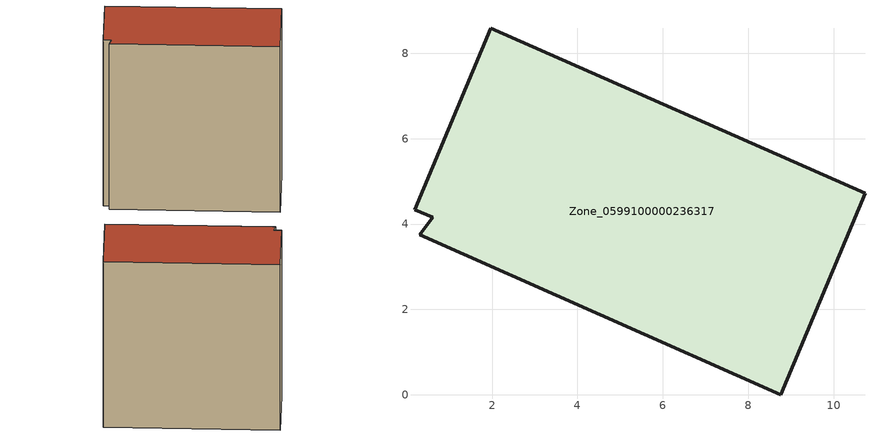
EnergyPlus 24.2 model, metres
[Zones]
Zone_0599100000236317
 floor ground (C_G): 0.18,4.33 1.97,8.59 10.73,4.72 8.76,0 0.3,3.75 0.61,4.16 z0
 wall outside (C_F): 10.73,4.72 1.97,8.59 0.18,4.33 0.61,4.16 0.3,3.75 8.76,0 10.73,4.72 z0:9.75
 roof outside (C_R): 1.97,8.59 0.18,4.33 0.61,4.16 0.3,3.75 8.76,0 10.73,4.72 z9.75
[BUILDING]
Pand.0599100000236317: North Axis=0; Terrain=City; Loads Convergence Tolerance Value=0.04; Temperature Convergence Tolerance Value=0.4; Solar Distribution=FullExterior; Maximum Number of Warmup Days=25; Minimum Number of Warmup Days=1
[Site:Location]
Rotterdam.The.Hague.AP_ZH_NLD Design_Conditions: Latitude=51.96; Longitude=4.45; Time Zone=1; Elevation=-4.5
[SITE:GROUNDTEMPERATURE:BUILDINGSURFACE]
18, 18, 18, 18, 18, 18, 18, 18, 18, 18, 18, 18
[MATERIAL] Thermal Absorptance=0.9; Solar Absorptance=0.7; Visible Absorptance=0.7
Name | Roughness | Thickness | Conductivity | Density | Specific Heat
G.TI.1946 | MediumSmooth | 0.15 | 1 | 540 | 1210
F.TI.1946 | Rough | 0.3 | 0.857143 | 1920 | 840
R.TI.1946 | MediumRough | 0.2 | 0.1 | 1500 | 1000
[CONSTRUCTION]
C_G: G.TI.1946
C_F: F.TI.1946
C_R: R.TI.1946
[ZONE]
Zone_0599100000236317: Type=1; Multiplier=1; Ceiling Height=Autocalculate; Volume=Autocalculate; Floor Area=autocalculate; Part of Total Floor Area=Yes
[ZONEINFILTRATION:DESIGNFLOWRATE]
Infil_Zone_0599100000236317: Zone or ZoneList or Space or SpaceList=Zone_0599100000236317; Schedule=AlwaysOn; Design Flow Rate Calculation Method=Flow/Area; Flow Rate per Floor Area=0.003; Constant Term Coefficient=1; Temperature Term Coefficient=0; Velocity Term Coefficient=0; Velocity Squared Term Coefficient=0
[HVACTEMPLATE:ZONE:IDEALLOADSAIRSYSTEM]
Zone_0599100000236317: Maximum Heating Supply Air Temperature=50; Minimum Cooling Supply Air Temperature=13; Maximum Heating Supply Air Humidity Ratio=0.0156; Minimum Cooling Supply Air Humidity Ratio=0.0077; Heating Limit=NoLimit; Cooling Limit=NoLimit; Dehumidification Control Type=ConstantSensibleHeatRatio; Cooling Sensible Heat Ratio=0.7; Dehumidification Setpoint=60; Humidification Control Type=None; Humidification Setpoint=30; Outdoor Air Method=None; Outdoor Air Flow Rate per Person=0.00944; Outdoor Air Flow Rate per Zone Floor Area=0; Outdoor Air Flow Rate per Zone=0; Demand Controlled Ventilation Type=None; Outdoor Air Economizer Type=NoEconomizer; Heat Recovery Type=None; Sensible Heat Recovery Effectiveness=0.7; Latent Heat Recovery Effectiveness=0.65
[ZONECONTROL:THERMOSTAT]
ThermostatControl_Zone_0599100000236317: Zone or ZoneList=Zone_0599100000236317; Control Type Schedule=DualSetpointControlType; Control 1=Thermostat_Zone_0599100000236317; Temperature Difference Between Cutout And Setpoint=0
[THERMOSTATSETPOINT:DUALSETPOINT]
Thermostat_Zone_0599100000236317: Heating Setpoint Temperature Schedule=HeatingSetpoint_Zone_0599100000236317; Cooling Setpoint Temperature Schedule=CoolingSetpoint_Zone_0599100000236317
[SCHEDULE:COMPACT]
HeatingSetpoint_Zone_0599100000236317: Through: 12/31, For: AllDays, Until: 24:00, 21
CoolingSetpoint_Zone_0599100000236317: Through: 12/31, For: AllDays, Until: 24:00, 24
DualSetpointControlType: Through: 12/31, For: AllDays, Until: 24:00, 4
AlwaysOn: Through: 12/31, For: AllDays, Until: 24:00, 1
